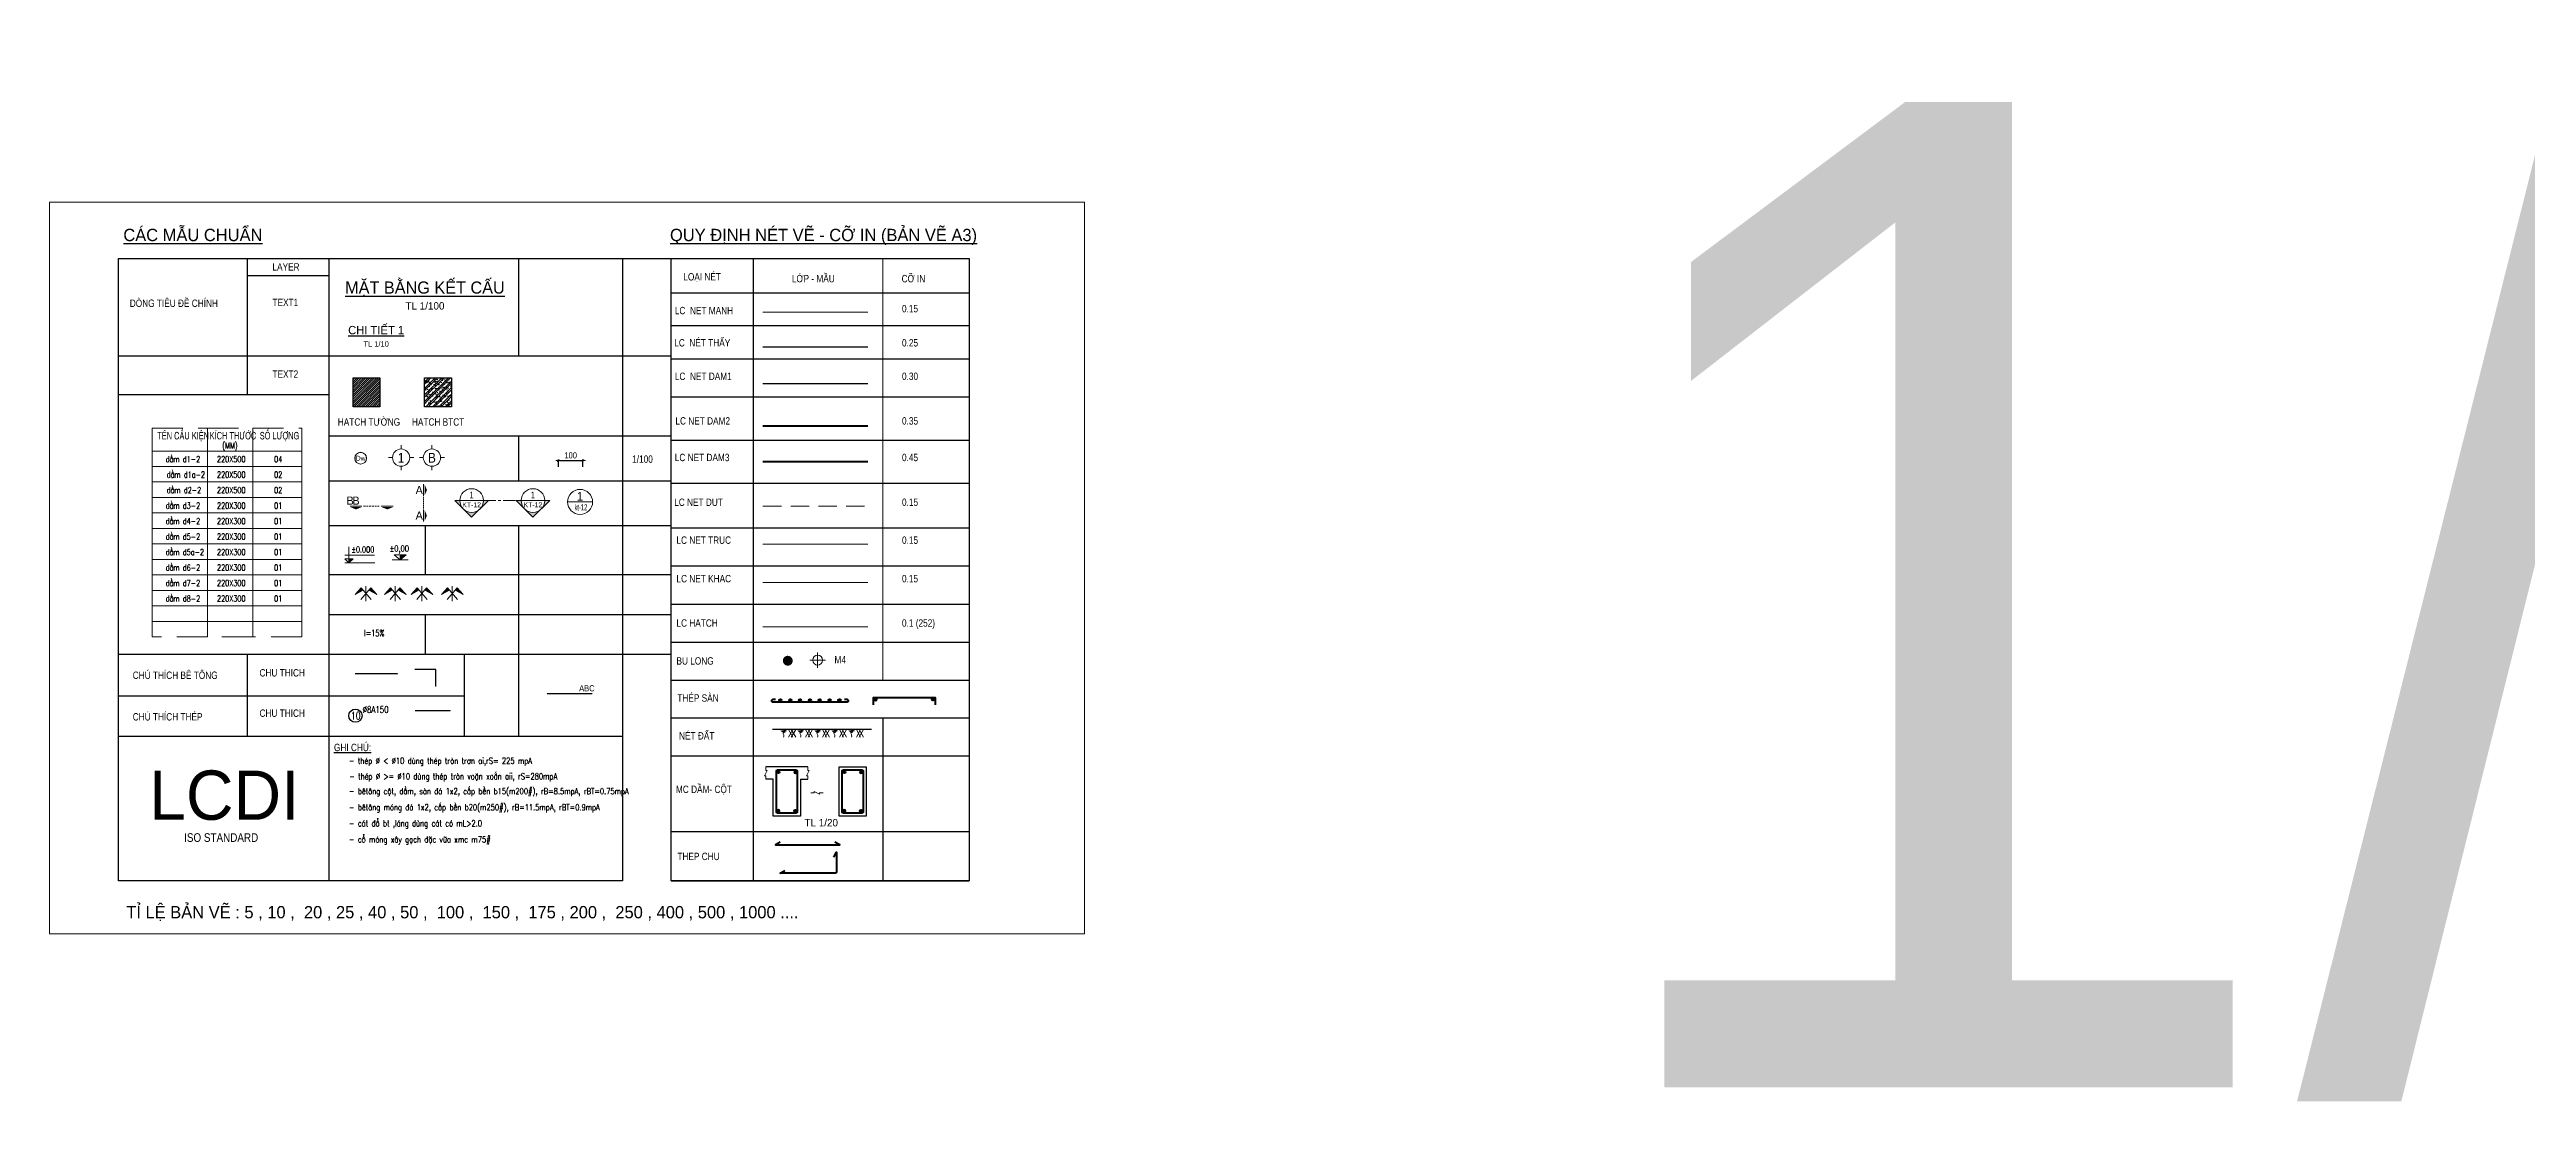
# Model space of a CAD drawing. Header units: millimetres. Extents: x 5243337 to 5938936, y 490824 to 785930.
# Drawn here: x 5243337 to 5253389, y 532323 to 536592 of the extents above; entities that cross this region are included whole.
import ezdxf
from ezdxf.enums import TextEntityAlignment as Align

# ---------------------------------------------------------------- set-up
doc = ezdxf.new("R2010")
doc.units = ezdxf.units.MM
doc.header["$MEASUREMENT"] = 0
doc.header["$PDMODE"] = 32
for name, pattern in [('ACAD_ISO07W100', [3, 0, -3]), ('CENTER', [2, 1.25, -0.25, 0.25, -0.25]), ('CENTERX2', [4, 2.5, -0.5, 0.5, -0.5]), ('DASHDOT', [1, 0.5, -0.25, 0, -0.25]), ('HIDDEN', [0.375, 0.25, -0.125])]:
    doc.linetypes.add(name, pattern=pattern)
doc.layers.get('0').update_dxf_attribs({"lineweight": 0})
doc.layers.get('Defpoints').update_dxf_attribs({"lineweight": 0})
for name, color, linetype, lineweight in [('A-WIPEOUT', 254, 'ACAD_ISO07W100', 0), ('dim', 144, 'Continuous', 13), ('LC Dim', 8, 'Continuous', 18), ('LC Hatch', 252, 'Continuous', 9), ('LC Hatch @ 1', 252, 'Continuous', 9), ('LC ISO', 153, 'Continuous', 13), ('LC Khac', 4, 'Continuous', 9), ('LC MANH DUT', 35, 'HIDDEN', 5), ('LC Net dam 1', 30, 'Continuous', 30), ('LC Net dam2', 6, 'Continuous', 40), ('LC Net dam3', 1, 'Continuous', 60), ('LC Net khuat', 4, 'HIDDEN', 13), ('LC Net manh', 9, 'Continuous', 5), ('LC Net thay', 7, 'Continuous', 25), ('LC Net truc', 8, 'DASHDOT', 13), ('LC Text1', 3, 'Continuous', 20), ('LC Text2', 7, 'Continuous', 25), ('text', 1, 'Continuous', 20)]:
    doc.layers.add(name, color=color, linetype=linetype, lineweight=lineweight)
doc.styles.add('arial', font='arial.ttf', dxfattribs={"width": 0.8})
doc.styles.add('Brief text', font='VHHELS.TTF')
doc.styles.add('General text 2', font='arial.ttf')
doc.styles.add('HOATBIF', font='hoatbif.shx', dxfattribs={"width": 0.8})
doc.styles.add('LC 1', font='VHAVANB.TTF')
doc.styles.add('LC 2', font='VHARIALN.TTF', dxfattribs={"width": 0.7})
doc.styles.add('LC 3', font='vnsimli.shx', dxfattribs={"width": 0.75})
doc.styles.add('T1', font='Vnsimli.shx', dxfattribs={"width": 0.8})
doc.styles.add('T2', font='VHARIAL.TTF', dxfattribs={"width": 0.8})
doc.styles.add('text', font='hoatbif.shx', dxfattribs={"width": 0.7})
doc.styles.add('text1', font='VHHELS.TTF', dxfattribs={"width": 0.7, "height": 300})
doc.dimstyles.new('1-100(1-10)', dxfattribs={"dimscale": 10, "dimtxt": 2.5, "dimasz": 0.35, "dimexe": 0.5, "dimexo": 0, "dimgap": 0.8, "dimtad": 1, "dimdec": 0, "dimzin": 0, "dimdsep": 46, "dimtxsty": 'HOATBIF', "dimblk1": 'DOT', "dimblk2": 'DOT', "dimsah": 1, "dimcen": -1, "dimdle": 1, "dimclrd": 256, "dimclre": 256, "dimclrt": 4, "dimadec": 3, "dimazin": 2, "dimtfac": 0.333333, "dimtdec": 0, "dimtix": 1, "dimtmove": 2, "dimatfit": 3, "dimldrblk": 'DOT', "dimfxl": 1, "dimtvp": 0.833333, "dimtolj": 1, "dimtzin": 0, "dimarcsym": 0})

# ---------------------------------------------------------------- blocks, each defined once
blk = doc.blocks.new('CT')
at = {"layer": 'LC Khac'}
blk.add_hatch(color=252, dxfattribs=at).paths.add_polyline_path([(3.3, 1.6), (1.6, 1.6), (1.6, 0)])
at = {"layer": 'LC Khac', "color": 9, "ltscale": 50}
for p, q in [((0, 3.1), (12, 3.1)), ((12.1, 0), (0, 0))]:
    blk.add_line(p, q, dxfattribs=at)
for points in [[(1.6, 0), (0, 1.6), (1.6, 1.6)], [(1.6, 6.4), (1.6, 0)], [(1.6, 0), (3.3, 1.6), (1.6, 1.6)]]:
    blk.add_lwpolyline(points, dxfattribs=at)
at = {"layer": 'LC Khac', "color": 3, "style": 'LC 3', "width": 0.75}
blk.add_attdef('CT', (1.9, 3.5), '', height=2.2, dxfattribs=at)
blk = doc.blocks.new('DXicon')
at = {"layer": 'LC Hatch', "ltscale": 50}
for points in [[(-1.2, 4.4), (-1.9, 5.3), (-4.4, 2.7)], [(4.4, 2.7), (1.9, 5.3), (1.2, 4.4)]]:
    blk.add_hatch(color=252, dxfattribs=at).paths.add_polyline_path(points)
at = {"layer": 'LC Net manh', "color": 8, "ltscale": 50}
for p, q in [((-1.9, 5.3), (-4.4, 2.7)), ((-4.4, 2.7), (-1.2, 4.4)), ((-2.1, 0.6), (1.9, 5.3)), ((2.1, 0.6), (-1.9, 5.3)), ((0, 0), (0, 6)), ((4.4, 2.7), (1.2, 4.4)), ((1.9, 5.3), (4.4, 2.7))]:
    blk.add_line(p, q, dxfattribs=at)
blk = doc.blocks.new('DOT')
at = {"layer": 'dim'}
for p, q in [((-3, 0), (3, 0)), ((-1, -1), (1, 1))]:
    blk.add_line(p, q, dxfattribs=at)
blk.add_lwpolyline([(0.5, 1), (-1, -0.5), (-0.5, -1), (1, 0.5)], close=True, dxfattribs=at)
blk = doc.blocks.new('thep tron 2')
at = {"layer": 'LC Net dam2'}
for p, q in [((-0.5, 0.5), (0.5, 0.5)), ((0.4, 0.9), (-0.4, 0.1)), ((-0.4, 0.9), (0.4, 0.1)), ((0, 1), (0, 0))]:
    blk.add_line(p, q, dxfattribs=at)
blk.add_circle((0, 0.5), 0.5, dxfattribs=at)
blk = doc.blocks.new('theptron1')
at = {"layer": 'LC Net dam3'}
for p, q in [((-0.5, 0), (0.5, 0)), ((-0.4, 0.4), (0.4, -0.4)), ((0.4, 0.4), (-0.4, -0.4)), ((0, 0.5), (0, -0.5))]:
    blk.add_line(p, q, dxfattribs=at)
blk.add_circle((0, 0), 0.5, dxfattribs=at)
blk = doc.blocks.new('mat dat')
at = {"layer": 'LC Net manh'}
for p, q in [((2, 0), (3.7, -3)), ((3.7, 0), (2, -3)), ((3.1, 0), (4.9, -3)), ((4.9, 0), (3.1, -3))]:
    blk.add_line(p, q, dxfattribs=at)
blk.add_spline([(0, 0), (-1.2, -0.1), (1.2, -0.5), (-0.8, -0.8), (0.6, -1.1), (-0.2, -1.3), (0.1, -2.2), (0, -3)], degree=3, dxfattribs=at)
blk = doc.blocks.new('bu lon')
at = {"layer": 'LC Khac', "color": 9}
for p, q in [((0.79, 0), (-0.79, 0)), ((0, -0.79), (0, 0.79))]:
    blk.add_line(p, q, dxfattribs=at)
at = {"layer": 'LC Khac', "color": 7}
blk.add_circle((0, 0), 0.5, dxfattribs=at)
blk = doc.blocks.new('TTRUC')
at = {"layer": 'LC ISO'}
for p, q in [((-6.9, 0), (-10.1, 0)), ((0, 6.9), (0, 10.1)), ((6.9, 0), (10.1, 0)), ((0, -6.9), (0, -10.1))]:
    blk.add_line(p, q, dxfattribs=at)
at = {"layer": 'LC Net manh'}
blk.add_circle((0, 0), 6.95, dxfattribs=at)
blk = doc.blocks.new('TIEUDE1')
at = {"layer": 'LC Text2', "color": 7, "style": 'LC 1'}
blk.add_attdef('TIªU§Ò', text='', height=5, dxfattribs=at).set_placement((0, 0), align=Align.BOTTOM_CENTER)
blk.add_attdef('TL', text='', height=3, dxfattribs=at).set_placement((0, -2), align=Align.TOP_CENTER)
blk = doc.blocks.new('TIEUDE2')
at = {"layer": 'LC Text2', "color": 7, "style": 'LC 1'}
blk.add_attdef('%%UTIªU§Ò', text='', height=3.5, dxfattribs=at).set_placement((0, 0), align=Align.BOTTOM_CENTER)
blk.add_attdef('TL', text='', height=2.2, dxfattribs=at).set_placement((0, -1.8), align=Align.TOP_CENTER)
blk = doc.blocks.new('*D52')
at = {"layer": 'Defpoints', "color": 0, "ltscale": 500, "transparency": 16777216}
for p in [(5245402, 534899), (5245502, 534924), (5245502, 534899)]:
    blk.add_point(p, dxfattribs=at)
at = {"layer": 'LC Dim', "lineweight": -2, "ltscale": 500, "transparency": 16777216}
for p, q in [((5245402, 534899), (5245402, 534929)), ((5245406, 534924), (5245499, 534924)), ((5245502, 534899), (5245502, 534929))]:
    blk.add_line(p, q, dxfattribs=at)
at = {"layer": 'LC Dim', "lineweight": -2, "ltscale": 500, "transparency": 16777216, "xscale": 3.5, "yscale": 3.5, "zscale": 3.5, "rotation": 180}
blk.add_blockref('DOT', (5245402, 534924), dxfattribs=at)
at = {"layer": 'LC Dim', "lineweight": -2, "ltscale": 500, "transparency": 16777216, "xscale": 3.5, "yscale": 3.5, "zscale": 3.5}
blk.add_blockref('DOT', (5245502, 534924), dxfattribs=at)
at = {"layer": 'LC Dim', "color": 4, "ltscale": 500, "transparency": 16777216, "insert": (5245452, 534945), "char_height": 25, "attachment_point": 5, "style": 'HOATBIF'}
blk.add_mtext('\\A1;100', dxfattribs=at)
blk = doc.blocks.new('_Dot')
at = {"color": 0, "linetype": 'ByBlock', "lineweight": -2}
blk.add_line((-0.5, 0), (-1, 0), dxfattribs=at)
at = {"color": 0, "linetype": 'ByBlock', "const_width": 0.5}
blk.add_lwpolyline([(-0.25, 0, 1), (0.25, 0, 1)], format="xyb", close=True, dxfattribs=at)
blk = doc.blocks.new('trich CT')
blk.add_line((-500, 0), (500, 0))
blk.add_circle((0, 0), 500)
at = {"layer": 'text', "style": 'text1'}
blk.add_attdef('T', text='', height=350, dxfattribs=at).set_placement((0, 223), align=Align.MIDDLE_CENTER)
at = {"layer": 'text', "linetype": 'ByBlock', "style": 'text', "width": 0.7}
blk.add_attdef('KT', text='', height=250, dxfattribs=at).set_placement((0, -217), align=Align.MIDDLE_CENTER)
blk = doc.blocks.new('*U34')
h = blk.add_hatch(color=256)
h.paths.add_polyline_path([(0, -8.5), (4.2, -4.2, -0.198912), (0, -6, -0.198912), (-4.2, -4.2)])
h.paths.add_polyline_path([(8.5, 0), (6, 0, -0.198912), (4.2, -4.2)])
h.paths.add_polyline_path([(-4.2, -4.2, -0.198912), (-6, 0), (-8.5, 0)])
h = blk.add_hatch(color=256)
h.paths.add_polyline_path([(31.1, -8.5), (35.3, -4.2, -0.198912), (31.1, -6, -0.198912), (26.8, -4.2)])
h.paths.add_polyline_path([(39.6, 0), (37.1, 0, -0.198912), (35.3, -4.2)])
h.paths.add_polyline_path([(26.8, -4.2, -0.198912), (25.1, 0), (22.6, 0)])
for p, q in [((-6, 0), (6, 0)), ((25.1, 0), (37.1, 0))]:
    blk.add_line(p, q)
at = {"linetype": 'CENTER', "ltscale": 5}
blk.add_line((6, 0), (25.1, 0), dxfattribs=at)
for points in [[(6, 0), (8.5, 0), (0, -8.5), (-8.5, 0), (-6, 0)], [(37.1, 0), (39.6, 0), (31.1, -8.5), (22.6, 0), (25.1, 0)]]:
    blk.add_lwpolyline(points)
for centre in [(0, 0), (31.1, 0)]:
    blk.add_circle(centre, 6)
at = {"layer": 'text', "style": 'Brief text', "width": 0.8, "flags": 8}
for tag, p in [('VIEW-NUMBER2', (0, 52)), ('VIEW-NUMBER1', (0, 0))]:
    blk.add_attdef(tag, text='', height=3.5, dxfattribs=at).set_placement(p, align=Align.BOTTOM_CENTER)
at = {"layer": 'text', "style": 'arial', "width": 0.8, "flags": 8}
for tag, p in [('SHEET-NUMBER2', (0, 51.1)), ('SHEET-NUMBER1', (0, -0.9))]:
    blk.add_attdef(tag, text='', height=2.5, dxfattribs=at).set_placement(p, align=Align.TOP_CENTER)
blk = doc.blocks.new('Caodo1')
at = {"layer": 'LC Text1'}
blk.add_hatch(color=256, dxfattribs=at).paths.add_polyline_path([(0, 200), (0, 0), (243, 200)])
for p, q in [((324, 0), (-324, 0)), ((0, 0), (0, 200))]:
    blk.add_line(p, q, dxfattribs=at)
blk.add_lwpolyline([(-243, 200), (243, 200), (0, 0), (0, 0)], close=True, dxfattribs=at)
at = {"layer": 'LC Text1', "style": 'T1', "width": 0.8}
blk.add_attdef('%%P0,00', text='', height=250, dxfattribs=at).set_placement((-39, 460), align=Align.MIDDLE_CENTER)
blk = doc.blocks.new('*U19')
at = {"layer": 'A-WIPEOUT'}
blk.add_lwpolyline([(0, 4.2), (-2.5, 3.4), (-4, 1.3), (-4, -1.3), (-2.5, -3.4), (0, -4.2), (2.5, -3.4), (4, -1.3), (4, 1.3), (2.5, 3.4)], close=True, dxfattribs=at)
blk.add_wipeout([(0, 4.2), (-2.5, 3.4), (-4, 1.3), (-4, -1.3), (-2.5, -3.4), (0, -4.2), (2.5, -3.4), (4, -1.3), (4, 1.3), (2.5, 3.4)]).dxf.layer = 'A-WIPEOUT'
blk.add_circle((0, 0), 4.25)
at = {"layer": 'text', "style": 'General text 2', "width": 0.8, "flags": 8}
blk.add_attdef('SYMBOL', text='', height=3.5, dxfattribs=at).set_placement((0, 0), align=Align.MIDDLE_CENTER)
blk = doc.blocks.new('matcatdoc')
at = {"layer": 'LC Khac', "color": 1, "ltscale": 2}
for p, q in [((0, 485), (0, 0)), ((0, -550), (0, -1036))]:
    blk.add_line(p, q, dxfattribs=at)
for points in [[(134, 243, 0, 471, 0), (37, 243, 275, 275, 0)], [(134, -793, 0, 471, 0), (37, -793, 275, 275, 0)]]:
    blk.add_lwpolyline(points, format="xyseb", dxfattribs=at)
at = {"layer": 'LC MANH DUT', "ltscale": 200}
blk.add_line((0, -49), (0, -506), dxfattribs=at)
at = {"ltscale": 2, "style": 'LC 1'}
for p in [(-179, 243), (-179, -793)]:
    blk.add_attdef('LC', text='', height=330, dxfattribs=at).set_placement(p, align=Align.MIDDLE_CENTER)
blk = doc.blocks.new('*U32')
at = {"layer": 'LC Khac', "color": 1, "ltscale": 2}
for p, q in [((0, 0), (-485, 0)), ((1271, 0), (785, 0))]:
    blk.add_line(p, q, dxfattribs=at)
for points in [[(-243, -134, 0, 471, 0), (-243, -37, 275, 275, 0)], [(1028, -134, 0, 471, 0), (1028, -37, 275, 275, 0)]]:
    blk.add_lwpolyline(points, format="xyseb", dxfattribs=at)
at = {"layer": 'LC MANH DUT', "ltscale": 300}
blk.add_line((66, 0), (732, 0), dxfattribs=at)
at = {"ltscale": 2, "style": 'LC 1'}
for p in [(-243, 222), (1028, 222)]:
    blk.add_attdef('LC', text='', height=330, dxfattribs=at).set_placement(p, align=Align.MIDDLE_CENTER)

msp = doc.modelspace()

# ---------------------------------------------------------------- hatches: boundary and pattern name
at = {"layer": 'LC Hatch @ 1', "ltscale": 2}
h = msp.add_hatch(dxfattribs=at)
h.set_pattern_fill('ANSI31', color=256, scale=50)
h.set_pattern_definition([(45, (5244566.539, 541366.8804), (-4.4194174, 4.4194174), [])])
h.paths.add_polyline_path([(5244677.9, 535142.6), (5244677.9, 535260.4), (5244568.9, 535260.4), (5244568.9, 535142.6)])
h = msp.add_hatch(dxfattribs=at)
h.set_pattern_fill('BTCT', color=256, scale=5)
h.set_pattern_definition([(50, (5244618.59, 541366.88), (35.86301, -3.1376), [3.75, -41.25]), (355, (5244618.59, 541366.88), (-6.93757, 37.6096), [3, -33]), (100.4514, (5244621.578, 541366.62), (28.92547, 34.47198), [3.187, -35.0571]), (46.1842, (5244618.59, 541376.88), (53.36205, -8.27595), [5.625, -61.875]), (96.6356, (5244623.036, 541376.19), (46.73314, 48.7059), [4.7805, -52.58565]), (351.1842, (5244618.59, 541376.88), (46.7331, 48.70593), [4.5, -49.5]), (21, (5244623.59, 541374.38), (29.84535, -20.13094), [3.75, -41.25]), (326, (5244623.59, 541374.38), (12.16577, 36.2575), [3, -33]), (71.4514, (5244626.076, 541372.703), (42.01113, 16.12652), [3.187, -35.0571]), (37.5, (5244618.589, 541366.88), (0.607993, 16.644693), [0, -32.6, 0, -33.5, 0, -33.125]), (7.5, (5244618.589, 541366.88), (13.153477, 19.720586), [0, -19.1, 0, -31.85, 0, -12.625]), (327.5, (5244607.439, 541366.88), (26.691122, -1.127744), [0, -12.5, 0, -39, 0, -51.75]), (317.5, (5244602.44, 541366.88), (29.15931, 5.00525), [0, -16.25, 0, -25.9, 0, -36.75]), (45, (5244618.589, 541366.88), (-13.25825, 13.25825), []), (45, (5244627.428, 541366.88), (-13.25825, 13.25825), [])])
h.paths.add_polyline_path([(5244968.2, 535260.4), (5244859.2, 535260.4), (5244859.2, 535142.6), (5244968.2, 535142.6)])

# ---------------------------------------------------------------- linework, layer by layer
at = {"layer": 'Defpoints', "ltscale": 0.2}
msp.add_lwpolyline([(5243337, 535973.3), (5247537, 535973.3), (5247537, 533003.3), (5243337, 533003.3)], close=True, dxfattribs=at)
at = {"layer": 'LC Hatch'}
for p, q in [((5246719.2, 535744.8), (5246719.2, 534033)), ((5246232.5, 534248.8), (5246657.7, 534248.8))]:
    msp.add_line(p, q, dxfattribs=at)
at = {"layer": 'LC Hatch', "const_width": 20}
for points in [[(5246323.1, 534111.7, -0.4142136), (5246333.1, 534121.7)], [(5246323.1, 534111.7, 0.4142136), (5246333.1, 534101.7)], [(5246343.1, 534111.5, 0.4142136), (5246333.1, 534121.5)], [(5246343.1, 534111.7, -0.4142136), (5246333.1, 534101.7)]]:
    msp.add_lwpolyline(points, format="xyb", dxfattribs=at)
at = {"layer": 'LC Khac', "ltscale": 0.5}
msp.add_line((5246232.5, 534429), (5246657.7, 534429), dxfattribs=at)
at = {"layer": 'LC Net dam 1'}
msp.add_line((5246232.5, 535236.2), (5246657.7, 535236.2), dxfattribs=at)
at = {"layer": 'LC Net dam2', "ltscale": 5}
msp.add_line((5246657.7, 535064.1), (5246232.5, 535064.1), dxfattribs=at)
at = {"layer": 'LC Net dam2'}
msp.add_lwpolyline([(5246562.9, 533955), (5246572.9, 533955, -0.4142136), (5246578.6, 533949.3), (5246578.6, 533948.7, -0.4142136), (5246572.9, 533943), (5246423.2, 533943), (5246273.5, 533943, -0.4142136), (5246267.8, 533948.7), (5246267.8, 533949.3, -0.4142136), (5246273.5, 533955), (5246283.5, 533955)], format="xyb", dxfattribs=at)
msp.add_lwpolyline([(5246681.1, 533932.6), (5246681.1, 533962.6), (5246931.1, 533962.6), (5246931.1, 533932.6)], dxfattribs=at)
for points in [[(5246286.8, 533498.2), (5246286.8, 533663.2, -0.4142136), (5246291.8, 533668.2), (5246366.8, 533668.2, -0.4142136), (5246371.8, 533663.2), (5246371.8, 533498.2, -0.4142136), (5246366.8, 533493.2), (5246291.8, 533493.2, -0.4142136)], [(5246554, 533498.2), (5246554, 533663.2, -0.4142136), (5246559, 533668.2), (5246634, 533668.2, -0.4142136), (5246639, 533663.2), (5246639, 533498.2, -0.4142136), (5246634, 533493.2), (5246559, 533493.2, -0.4142136)]]:
    msp.add_lwpolyline(points, format="xyb", close=True, dxfattribs=at)
at = {"layer": 'LC Net dam3', "ltscale": 0.5}
msp.add_line((5246232.5, 534920.8), (5246657.7, 534920.8), dxfattribs=at)
at = {"layer": 'LC Net dam3', "ltscale": 5}
msp.add_lwpolyline([(5246302.2, 533375.1), (5246282.7, 533363.9), (5246544.2, 533363.9), (5246524.7, 533375.1)], dxfattribs=at)
at = {"layer": 'LC Net dam3'}
msp.add_lwpolyline([(5246519.4, 533314.6), (5246530.7, 533334.1), (5246530.7, 533254.3, -0.4142136), (5246525.7, 533249.3), (5246301.9, 533249.3), (5246321.4, 533260.5)], format="xyb", dxfattribs=at)
at = {"layer": 'LC Net khuat', "ltscale": 300}
msp.add_line((5246232.5, 534739.1), (5246657.7, 534739.1), dxfattribs=at)
at = {"layer": 'LC Net manh'}
msp.add_line((5246232.5, 535526.2), (5246657.7, 535526.2), dxfattribs=at)
for points in [[(5246244.3, 533630.7), (5246244.3, 533645), (5246238.5, 533645), (5246250.1, 533666.4), (5246244.3, 533666.4), (5246244.3, 533680.7)], [(5246414.3, 533630.7), (5246414.3, 533645), (5246408.5, 533645), (5246420.1, 533666.4), (5246414.3, 533666.4), (5246414.3, 533680.7)], [(5246426.3, 533575.1), (5246440.7, 533575.1), (5246440.7, 533580.9), (5246462, 533569.4), (5246462, 533575.1), (5246476.3, 533575.1)]]:
    msp.add_lwpolyline(points, dxfattribs=at)
at = {"layer": 'LC Net thay'}
for p, q in [((5244139.3, 535744.8), (5244139.3, 535191.9)), ((5244470.7, 535744.8), (5244470.7, 533218.1)), ((5245239.7, 535744.8), (5245239.7, 535348.5)), ((5245662.9, 535744.8), (5245860, 535744.8)), ((5246192.9, 535744.8), (5246192.9, 533218.1)), ((5244470.7, 535673.8), (5244139.3, 535673.8)), ((5245860, 535604.7), (5247069.7, 535604.7)), ((5245860, 535472.3), (5247069.7, 535472.3)), ((5243617.5, 535348.5), (5245239.7, 535348.5)), ((5243617.5, 535348.5), (5245860, 535348.5)), ((5245860, 535336.8), (5247069.7, 535336.8)), ((5246232.5, 535386.3), (5246657.7, 535386.3)), ((5243617.5, 535191.9), (5244470.7, 535191.9)), ((5245860, 535182.3), (5247069.7, 535182.3)), ((5244470.7, 535023.8), (5245860, 535023.8)), ((5245239.7, 535023.8), (5245239.7, 534842.1)), ((5245860, 535007.3), (5247069.7, 535007.3)), ((5244470.7, 534842.1), (5245860, 534842.1)), ((5245860, 534832.4), (5247069.7, 534832.4)), ((5244470.7, 534660.3), (5245860, 534660.3)), ((5244861.4, 534660.3), (5244861.4, 534461.2)), ((5245239.7, 534660.3), (5245239.7, 533805.2)), ((5245860, 534650.7), (5247069.7, 534650.7)), ((5245860, 534496.9), (5247069.7, 534496.9)), ((5244470.7, 534461.2), (5245860, 534461.2)), ((5244470.7, 534299.2), (5245239.7, 534299.2)), ((5244470.7, 534299.2), (5245860, 534299.2)), ((5244861.4, 534299.2), (5244861.4, 534138.1)), ((5245860, 534340.6), (5247069.7, 534340.6)), ((5245860, 534186.8), (5247069.7, 534186.8)), ((5243617.5, 534138.1), (5245860, 534138.1)), ((5244139.3, 534138.1), (5244139.3, 533805.2)), ((5245020.8, 533805.2), (5245020.8, 534138.1)), ((5245860, 534033), (5247069.7, 534033)), ((5243617.5, 533969), (5245020.8, 533969)), ((5243617.5, 533805.2), (5245662.9, 533805.2)), ((5243617.5, 533805.2), (5245662.9, 533805.2)), ((5245860, 533879.3), (5247069.7, 533879.3)), ((5246672.7, 533832), (5246270.7, 533832)), ((5246719.2, 533879.3), (5246719.2, 533218.1)), ((5245860, 533725.5), (5247069.7, 533725.5)), ((5246414.3, 533680.7), (5246244.3, 533680.7)), ((5246274.3, 533630.7), (5246244.3, 533630.7)), ((5246384.3, 533630.7), (5246414.3, 533630.7)), ((5245860, 533418), (5247069.7, 533418)), ((5245860, 533218.1), (5247069.7, 533218.1))]:
    msp.add_line(p, q, dxfattribs=at)
for points in [[(5243617.5, 535744.8), (5245662.9, 535744.8), (5245662.9, 533218.1), (5243617.5, 533218.1)], [(5245860, 535744.8), (5247069.7, 535744.8), (5247069.7, 533218.1), (5245860, 533218.1)], [(5246541.5, 533680.7), (5246651.5, 533680.7), (5246651.5, 533480.7), (5246541.5, 533480.7)]]:
    msp.add_lwpolyline(points, close=True, dxfattribs=at)
msp.add_lwpolyline([(5246384.3, 533630.7), (5246384.3, 533480.7), (5246274.3, 533480.7), (5246274.3, 533630.7)], dxfattribs=at)
at = {"layer": 'LC Net truc', "linetype": 'CENTERX2', "ltscale": 200}
msp.add_line((5246232.5, 534585.3), (5246657.7, 534585.3), dxfattribs=at)
at = {"layer": 'LC Text2', "ltscale": 2}
for points in [[(5244568.9, 535260.4), (5244677.9, 535260.4), (5244677.9, 535142.6), (5244568.9, 535142.6)], [(5244859.2, 535260.4), (5244968.2, 535260.4), (5244968.2, 535142.6), (5244859.2, 535142.6)]]:
    msp.add_lwpolyline(points, close=True, dxfattribs=at)
at = {"layer": 'LC Text2', "ltscale": 100}
msp.add_circle((5244578.3, 533888.5), 26.8, dxfattribs=at)

# ---------------------------------------------------------------- block references
ref = msp.add_blockref('matcatdoc', (5244855.2, 534780.2), dxfattribs=dict(xscale=0.1000000000000323, yscale=0.1000000000000323, zscale=0.1000000000000323))
ref.add_attrib('LC', 'A', dxfattribs={"ltscale": 2, "height": 33, "style": 'LC 1'}).set_placement((5244837.3, 534700.9), align=Align.MIDDLE_CENTER)
ref.add_attrib('LC', 'A', dxfattribs={"ltscale": 2, "height": 33, "style": 'LC 1'}).set_placement((5244837.3, 534804.4), align=Align.MIDDLE_CENTER)
ref = msp.add_blockref('*U32', (5244605, 534739.2), dxfattribs=dict(xscale=0.1000000000000323, yscale=0.1000000000000323, zscale=0.1000000000000323))
ref.add_attrib('LC', 'B', dxfattribs={"ltscale": 2, "height": 33, "style": 'LC 1'}).set_placement((5244557.1, 534761.4), align=Align.MIDDLE_CENTER)
ref.add_attrib('LC', 'B', dxfattribs={"ltscale": 2, "height": 33, "style": 'LC 1'}).set_placement((5244580.7, 534761.4), align=Align.MIDDLE_CENTER)
at = {"layer": 'LC Dim'}
for p, xscale, yscale, zscale in [((5246294.8, 533660.2), 10.00000000001943, 10.00000000001943, 10.00000000001943), ((5246363.8, 533660.2), -10.00000000001943, 10.00000000001138, 10.00000000000562), ((5246562, 533660.2), 10.00000000001943, 10.00000000001943, 10.00000000001943), ((5246631, 533660.2), -10.00000000001943, 10.00000000001138, 10.00000000000562)]:
    msp.add_blockref('theptron1', p, dxfattribs=dict(at, xscale=xscale, yscale=yscale, zscale=zscale))
at = {"layer": 'LC Dim', "rotation": 180}
for p, xscale, yscale, zscale in [((5246294.8, 533501.2), -10.00000000001943, 10.00000000001138, 10.00000000000562), ((5246363.8, 533501.2), 10.00000000001943, 10.00000000001943, 10.00000000001943), ((5246562, 533501.2), -10.00000000001943, 10.00000000001138, 10.00000000000562), ((5246631, 533501.2), 10.00000000001943, 10.00000000001943, 10.00000000001943)]:
    msp.add_blockref('theptron1', p, dxfattribs=dict(at, xscale=xscale, yscale=yscale, zscale=zscale))
at = {"layer": 'LC Hatch', "xscale": 10.00000000001943, "yscale": 10.00000000001943, "zscale": 10.00000000001943}
for p in [(5244621.3, 534354), (5244739.8, 534354), (5244848.3, 534354), (5244971.7, 534354)]:
    msp.add_blockref('DXicon', p, dxfattribs=at)
at = {"layer": 'LC ISO', "xscale": 5.039220980100239, "yscale": 5.039220980100239, "zscale": 5.039220980100239}
for p in [(5244763.9, 534936), (5244889, 534936)]:
    msp.add_blockref('TTRUC', p, dxfattribs=at)
at = {"layer": 'LC ISO'}
ref = msp.add_blockref('*U34', (5245050.1, 534761.7), dxfattribs=dict(at, xscale=8.000000000002586, yscale=8.000000000002586, zscale=8.000000000002586))
ref.add_attrib('VIEW-NUMBER1', '1', dxfattribs={"layer": 'text', "height": 28, "style": 'Brief text', "width": 0.8}).set_placement((5245050.1, 534761.7), align=Align.BOTTOM_CENTER)
ref.add_attrib('SHEET-NUMBER1', 'KT-12', dxfattribs={"layer": 'text', "height": 20, "style": 'arial', "width": 0.8}).set_placement((5245050.1, 534754.7), align=Align.TOP_CENTER)
ref.add_attrib('VIEW-NUMBER2', '1', dxfattribs={"layer": 'text', "height": 28, "style": 'Brief text', "width": 0.8}).set_placement((5245298.7, 534761.7), align=Align.BOTTOM_CENTER)
ref.add_attrib('SHEET-NUMBER2', 'KT-12', dxfattribs={"layer": 'text', "height": 20, "style": 'arial', "width": 0.8}).set_placement((5245298.7, 534754.7), align=Align.TOP_CENTER)
ref = msp.add_blockref('trich CT', (5245490.2, 534756.3), dxfattribs=dict(at, xscale=0.101828571428637, yscale=0.101828571428637, zscale=0.101828571428637))
ref.add_attrib('T', '1', dxfattribs={"layer": 'LC Text2', "height": 35.6, "style": 'text1'}).set_placement((5245490.2, 534779), align=Align.MIDDLE_CENTER)
ref.add_attrib('KT', ' kt-12', dxfattribs={"layer": 'LC Text2', "linetype": 'ByBlock', "height": 25.46, "style": 'text', "width": 0.55}).set_placement((5245490.2, 534734.2), align=Align.MIDDLE_CENTER)
at = {"layer": 'LC Khac'}
for name, p, xscale, yscale, zscale in [('bu lon', (5246454.3, 534114), 39.9999999999773, 39.9999999999773, 39.9999999999773), ('mat dat', (5246316.2, 533832), 10.00000000001943, 10.00000000001943, 10.00000000001943), ('mat dat', (5246385, 533832), 10.00000000001943, 10.00000000001943, 10.00000000001943), ('mat dat', (5246453.8, 533832), 10.00000000001943, 10.00000000001943, 10.00000000001943), ('mat dat', (5246522.6, 533832), 10.00000000001943, 10.00000000001943, 10.00000000001943), ('mat dat', (5246591.3, 533832), 10.00000000001943, 10.00000000001943, 10.00000000001943)]:
    msp.add_blockref(name, p, dxfattribs=dict(at, xscale=xscale, yscale=yscale, zscale=zscale))
at = {"layer": 'LC Net dam2', "xscale": 10.00000000001943, "yscale": 10.00000000001943, "zscale": 10.00000000001943}
for p in [(5246303, 533946), (5246343, 533946), (5246383, 533946), (5246423, 533946), (5246463, 533946), (5246503, 533946), (5246543, 533946)]:
    msp.add_blockref('thep tron 2', p, dxfattribs=at)
at = {"layer": 'LC Net dam2', "rotation": 180}
for p, xscale, yscale, zscale in [((5246689.1, 533959.6), -10.00000000001943, 10.00000000001138, 10.00000000000562), ((5246923.1, 533959.6), 10.00000000001943, 10.00000000001943, 10.00000000001943)]:
    msp.add_blockref('thep tron 2', p, dxfattribs=dict(at, xscale=xscale, yscale=yscale, zscale=zscale))
at = {"layer": 'LC Text1'}
ref = msp.add_blockref('CT', (5244535.9, 534509.3), dxfattribs=dict(at, xscale=10.00000000001943, yscale=10.00000000001943, zscale=10.00000000001943))
ref.add_attrib('CT', '%%P0.000', (5244562.3, 534550.7), dxfattribs={"color": 3, "height": 24.8, "style": 'LC 3', "width": 0.7})
ref = msp.add_blockref('Caodo1', (5244760.4, 534521.1), dxfattribs=dict(at, xscale=0.1000000000000323, yscale=0.1000000000000323, zscale=0.1000000000000323))
ref.add_attrib('%%P0,00', '%%p0,00', dxfattribs={"layer": 'LC Text2', "height": 25, "style": 'T1', "width": 0.8}).set_placement((5244756.5, 534567), align=Align.MIDDLE_CENTER)
at = {"layer": 'LC Text2'}
ref = msp.add_blockref('TIEUDE1', (5244860.5, 535586.9), dxfattribs=dict(at, xscale=10.00000000002256, yscale=10.00000000002256, zscale=10.00000000002256))
ref.add_attrib('TIªU§Ò', '%%UmÆt b»ng kÕt cÊu', dxfattribs={"color": 7, "height": 49.244, "style": 'LC 1'}).set_placement((5244860.5, 535586.9), align=Align.BOTTOM_CENTER)
ref.add_attrib('TL', 'TL 1/100', dxfattribs={"color": 7, "height": 30, "style": 'LC 1'}).set_placement((5244860.5, 535566.9), align=Align.TOP_CENTER)
ref = msp.add_blockref('TIEUDE2', (5244662.5, 535426.3), dxfattribs=dict(at, xscale=10.00000000002256, yscale=10.00000000002256, zscale=10.00000000002256))
ref.add_attrib('%%UTIªU§Ò', '%%Uchi tiÕt 1', dxfattribs={"color": 7, "height": 33.961, "style": 'LC 1'}).set_placement((5244662.5, 535426.3), align=Align.BOTTOM_CENTER)
ref.add_attrib('TL', 'TL 1/10', dxfattribs={"color": 7, "height": 22, "style": 'LC 1'}).set_placement((5244662.5, 535408.3), align=Align.TOP_CENTER)

# ---------------------------------------------------------------- texts
at = {"layer": 'LC Dim', "ltscale": 2, "insert": (5245486.4, 533986.9), "char_height": 25, "attachment_point": 7, "style": 'HOATBIF'}
msp.add_mtext('ABC', dxfattribs=at)
at = {"layer": 'LC Text1', "ltscale": 0.2, "style": 'LC 1', "width": 0.9}
for s, p in [('1', (5244763.9, 534903.9)), ('B', (5244889, 534903.9))]:
    msp.add_text(s, height=39.5, dxfattribs=at).set_placement(p, align=Align.BOTTOM_CENTER)
at = {"layer": 'LC Text1', "style": 'LC 3', "width": 0.8}
for s, p in [('- thÐp %%C < %%C10 dïng thÐp trßn tr¬n ai,rS= 225 mpA', (5244552.4, 533693)), ('- bªt«ng cét, dÇm, sµn ®¸ 1x2, cÊp bÒn b15(m200#), rB=8.5mpA, rBT=0.75mpA', (5244552.2, 533569.7)), ('- thÐp %%C >= %%C10 dïng thÐp trßn voÆn xo¾n aii, rS=280mpA', (5244553.4, 533629.9)), ('- bªt«ng mãng ®¸ 1x2, cÊp bÒn b20(m250#), rB=11.5mpA, rBT=0.9mpA', (5244552.2, 533504.4)), ('- c¸t ®æ bt ,l¸ng dïng c¸t cã mL>2.0', (5244552.2, 533439.1)), ('- cæ mãng x©y g¹ch ®Æc v÷a xmc m75#', (5244552.2, 533373.8))]:
    msp.add_text(s, height=25, dxfattribs=at).set_placement(p)
at = {"layer": 'LC Text2', "lineweight": -2, "style": 'LC 1'}
for s, height, p in [('1/10', 4000, (5254688.8, 534457.5)), ('LCDI', 200, (5244046.4, 533566.1))]:
    msp.add_text(s, height=height, dxfattribs=at).set_placement(p, align=Align.MIDDLE)
at = {"layer": 'LC Text2', "lineweight": -2}
for s, height, style, p in [('%%uc¸c mÉu chuÈn', 50, 'LC 1', (5243636.5, 535814.7)), ('%%Uquy ®Þnh nÐt vÏ - cì in (b¶n vÏ A3)', 50, 'LC 1', (5245855.1, 535814.7)), ('iso standard', 35, 'LC 2', (5243883.2, 533376.3)), ('tl 1/20', 30, 'LC 1', (5246400.8, 533439.4)), ('tØ lÖ b¶n vÏ : 5 , 10 ,  20 , 25 , 40 , 50 ,  100 ,  150 ,  175 , 200 ,  250 , 400 , 500 , 1000 ....', 50, 'LC 1', (5243648.5, 533066))]:
    msp.add_text(s, height=height, dxfattribs=dict(at, style=style)).set_placement(p)
at = {"layer": 'LC Text2', "style": 'T2', "width": 0.8}
for s, p in [('layer', (5244241.8, 535695.2)), ('lo¹i nÐt', (5245909.2, 535655)), ('Líp - mÇu', (5246349.6, 535647.5)), ('cì in', (5246795.1, 535647.5)), ('dßng tiªu ®Ò chÝnh', (5243662.8, 535547.6)), ('text1', (5244241.8, 535551)), ('LC  Net manh', (5245874.7, 535517.8)), ('0.15', (5246796.6, 535525.7)), ('LC  nÐt thÊy', (5245872.4, 535387.1)), ('0.25 ', (5246796.6, 535387.1)), ('text2', (5244241.8, 535259.9)), ('LC  Net dam1', (5245874.7, 535251.1)), ('0.30', (5246796.6, 535251.1)), ('HATCH T¦êNG', (5244506.9, 535065.6)), ('HATCH BTCT', (5244807.8, 535065.6)), ('LC Net dam2', (5245877.1, 535070.1)), ('0.35', (5246796.6, 535070.1)), ('1/100', (5245701.6, 534914.9)), ('LC Net dam3', (5245874.6, 534921.6)), ('0.45', (5246796.6, 534921.6)), ('LC Net dut', (5245872.2, 534739.9)), ('0.15', (5246796.6, 534739.9)), ('LC Net truc', (5245881.3, 534586.1)), ('0.15', (5246796.6, 534586.1)), ('LC Net khac', (5245881.3, 534429.8)), ('0.15', (5246796.6, 534429.8)), ('LC Hatch', (5245881.3, 534249.6)), ('0.1 (252)', (5246796.6, 534249.6)), ('bu long', (5245881.4, 534095.8)), ('m4', (5246522.6, 534100.5)), ('chó thÝch bª t«ng', (5243674.7, 534037.7)), ('chu thich', (5244189.1, 534047.6)), ('thÐp sµn', (5245884.8, 533945.4)), ('chó thÝch thÐp', (5243674.7, 533869)), ('chu thich', (5244189.1, 533883.8)), ('%%Ughi chó:', (5244491.3, 533744.6)), ('nÐt ®Êt', (5245891.8, 533791.7)), ('mc dÇm- cét', (5245879.2, 533574.7)), ('thep chu', (5245885.1, 533302.4))]:
    msp.add_text(s, height=30, dxfattribs=at).set_placement(p)
at = {"layer": 'LC Text2', "ltscale": 100, "style": 'LC 3', "width": 0.75}
msp.add_text('10', height=30.56, dxfattribs=at).set_placement((5244579.8, 533888.5), align=Align.MIDDLE_CENTER)
at = {"layer": 'LC Text2', "linetype": 'ByBlock', "style": 'LC 3', "width": 0.75}
msp.add_text('%%C8A150', height=27.78, dxfattribs=at).set_placement((5244607.6, 533899.6))

# ---------------------------------------------------------------- dimensions: what is measured, and where the dimension line sits
at = {"layer": 'LC Dim', "ltscale": 500}
dim = msp.add_linear_dim(base=(5245502.3, 534924.4), p1=(5245402.3, 534899.1), p2=(5245502.3, 534899.1), dimstyle='1-100(1-10)', dxfattribs=at)
dim.commit()
dim.dimension.update_dxf_attribs({"geometry": '*D52', "text_midpoint": (5245452.3, 534944.9)})

# ---------------------------------------------------------------- leaders
at = {"layer": 'LC Dim', "ltscale": 2}
for points in [[(5244749.8, 534058.1), (5244577.6, 534058.1)], [(5244904.9, 534007.8), (5244904.9, 534075.4), (5244819.5, 534075.4)], [(5244963, 533908.5), (5244832.4, 533908.5), (5244820.3, 533908.5)]]:
    msp.add_leader(points, dimstyle='1-100(1-10)', dxfattribs=at)
at = {"layer": 'LC Dim', "ltscale": 2, "annotation_type": 0, "has_hookline": 1, "hookline_direction": 0, "text_width": 53.3}
msp.add_leader([(5245356.9, 533978.9), (5245478.4, 533978.9)], dimstyle='1-100(1-10)', override={"dimgap": 0.8, "dimtad": 1}, dxfattribs=at)

# ---------------------------------------------------------------- next in the draw order: block references
at = {"layer": 'LC Net manh'}
ref = msp.add_blockref('*U19', (5244599.6, 534933.6), dxfattribs=dict(at, xscale=5.647058823529738, yscale=5.647058823529738, zscale=5.647058823529738))
ref.add_attrib('SYMBOL', 'Dw', dxfattribs={"layer": 'text', "height": 19.76, "style": 'General text 2', "width": 0.8}).set_placement((5244599.6, 534933.6), align=Align.MIDDLE_CENTER)

# ---------------------------------------------------------------- next in the draw order: wipeouts: each hides what was drawn before it
at = {"ltscale": 500}
for points, layer in [([(5244595.4, 534199.8), (5244595.4, 534245.2), (5244708.8, 534245.2), (5244708.8, 534258.3), (5244737, 534222.5), (5244708.8, 534186.7), (5244708.8, 534199.8)], 'LC Hatch'), ([(5243753.3, 535054.9), (5244360.8, 535054.9), (5244360.8, 534208.3), (5243753.3, 534208.3)], 'LC Net truc')]:
    msp.add_wipeout(points, dxfattribs=at).dxf.layer = layer

# ---------------------------------------------------------------- next in the draw order: linework, layer by layer
at = {"layer": 'LC MANH DUT', "ltscale": 500}
for points in [[(5243753.3, 535054.9), (5243978.3, 535054.9), (5243978.3, 534962.8), (5243753.3, 534962.8)], [(5243978.3, 535054.9), (5244161.4, 535054.9), (5244161.4, 534962.8), (5243978.3, 534962.8)], [(5244161.4, 535054.9), (5244360.8, 535054.9), (5244360.8, 534962.8), (5244161.4, 534962.8)], [(5243753.3, 534962.8), (5243978.3, 534962.8), (5243978.3, 534899.9), (5243753.3, 534899.9)], [(5243753.3, 534899.9), (5243978.3, 534899.9), (5243978.3, 534837.1), (5243753.3, 534837.1)], [(5243978.3, 534962.8), (5244161.4, 534962.8), (5244161.4, 534899.9), (5243978.3, 534899.9)], [(5243978.3, 534899.9), (5244161.4, 534899.9), (5244161.4, 534837.1), (5243978.3, 534837.1)], [(5244161.4, 534962.8), (5244360.8, 534962.8), (5244360.8, 534899.9), (5244161.4, 534899.9)], [(5244161.4, 534899.9), (5244360.8, 534899.9), (5244360.8, 534837.1), (5244161.4, 534837.1)], [(5243753.3, 534837.1), (5243978.3, 534837.1), (5243978.3, 534774.2), (5243753.3, 534774.2)], [(5243978.3, 534837.1), (5244161.4, 534837.1), (5244161.4, 534774.2), (5243978.3, 534774.2)], [(5244161.4, 534837.1), (5244360.8, 534837.1), (5244360.8, 534774.2), (5244161.4, 534774.2)], [(5243753.3, 534774.2), (5243978.3, 534774.2), (5243978.3, 534711.3), (5243753.3, 534711.3)], [(5243753.3, 534711.3), (5243978.3, 534711.3), (5243978.3, 534648.4), (5243753.3, 534648.4)], [(5243978.3, 534774.2), (5244161.4, 534774.2), (5244161.4, 534711.3), (5243978.3, 534711.3)], [(5243978.3, 534711.3), (5244161.4, 534711.3), (5244161.4, 534648.4), (5243978.3, 534648.4)], [(5244161.4, 534774.2), (5244360.8, 534774.2), (5244360.8, 534711.3), (5244161.4, 534711.3)], [(5244161.4, 534711.3), (5244360.8, 534711.3), (5244360.8, 534648.4), (5244161.4, 534648.4)], [(5243753.3, 534648.4), (5243978.3, 534648.4), (5243978.3, 534585.6), (5243753.3, 534585.6)], [(5243753.3, 534585.6), (5243978.3, 534585.6), (5243978.3, 534522.7), (5243753.3, 534522.7)], [(5243978.3, 534648.4), (5244161.4, 534648.4), (5244161.4, 534585.6), (5243978.3, 534585.6)], [(5243978.3, 534585.6), (5244161.4, 534585.6), (5244161.4, 534522.7), (5243978.3, 534522.7)], [(5244161.4, 534648.4), (5244360.8, 534648.4), (5244360.8, 534585.6), (5244161.4, 534585.6)], [(5244161.4, 534585.6), (5244360.8, 534585.6), (5244360.8, 534522.7), (5244161.4, 534522.7)], [(5243753.3, 534522.7), (5243978.3, 534522.7), (5243978.3, 534459.8), (5243753.3, 534459.8)], [(5243978.3, 534522.7), (5244161.4, 534522.7), (5244161.4, 534459.8), (5243978.3, 534459.8)], [(5244161.4, 534522.7), (5244360.8, 534522.7), (5244360.8, 534459.8), (5244161.4, 534459.8)], [(5243753.3, 534459.8), (5243978.3, 534459.8), (5243978.3, 534396.9), (5243753.3, 534396.9)], [(5243753.3, 534396.9), (5243978.3, 534396.9), (5243978.3, 534334.1), (5243753.3, 534334.1)], [(5243978.3, 534459.8), (5244161.4, 534459.8), (5244161.4, 534396.9), (5243978.3, 534396.9)], [(5243978.3, 534396.9), (5244161.4, 534396.9), (5244161.4, 534334.1), (5243978.3, 534334.1)], [(5244161.4, 534459.8), (5244360.8, 534459.8), (5244360.8, 534396.9), (5244161.4, 534396.9)], [(5244161.4, 534396.9), (5244360.8, 534396.9), (5244360.8, 534334.1), (5244161.4, 534334.1)], [(5243753.3, 534334.1), (5243978.3, 534334.1), (5243978.3, 534271.2), (5243753.3, 534271.2)], [(5243978.3, 534334.1), (5244161.4, 534334.1), (5244161.4, 534271.2), (5243978.3, 534271.2)], [(5244161.4, 534334.1), (5244360.8, 534334.1), (5244360.8, 534271.2), (5244161.4, 534271.2)], [(5243753.3, 534271.2), (5243978.3, 534271.2), (5243978.3, 534208.3), (5243753.3, 534208.3)], [(5243978.3, 534271.2), (5244161.4, 534271.2), (5244161.4, 534208.3), (5243978.3, 534208.3)], [(5244161.4, 534271.2), (5244360.8, 534271.2), (5244360.8, 534208.3), (5244161.4, 534208.3)]]:
    msp.add_lwpolyline(points, close=True, dxfattribs=at)

# ---------------------------------------------------------------- next in the draw order: texts
at = {"layer": 'LC Text1', "style": 'LC 3'}
for s, height, width, p in [('(MM)', 24.8, 0.7, (5244037.7, 534972.7)), ('dÇm d1-2', 24.8, 0.7, (5243808.6, 534917.3)), ('dÇm d1a-2', 24.8, 0.7, (5243812.7, 534854.5)), ('220X500', 24.8, 0.7, (5244016.7, 534917.3)), ('04', 24.8, 0.7, (5244248.5, 534917.3)), ('dÇm d2-2', 24.8, 0.7, (5243812.7, 534791.6)), ('220X500', 24.8, 0.7, (5244016.7, 534854.5)), ('220X500', 24.8, 0.7, (5244016.7, 534791.6)), ('02', 24.8, 0.7, (5244248.5, 534854.5)), ('02', 24.8, 0.7, (5244248.5, 534791.6)), ('dÇm d3-2', 24.8, 0.7, (5243808.6, 534728.7)), ('dÇm d4-2', 24.8, 0.7, (5243808.6, 534665.8)), ('220X300', 24.8, 0.7, (5244016.7, 534728.7)), ('220X300', 24.8, 0.7, (5244016.7, 534665.8)), ('01', 24.8, 0.7, (5244248.5, 534728.7)), ('01', 24.8, 0.7, (5244248.5, 534665.8)), ('dÇm d5-2', 24.8, 0.7, (5243808.6, 534603)), ('220X300', 24.8, 0.7, (5244016.7, 534603)), ('01', 24.8, 0.7, (5244248.5, 534603)), ('dÇm d5a-2', 24.8, 0.7, (5243808.6, 534540.1)), ('dÇm d6-2', 24.8, 0.7, (5243808.6, 534477.2)), ('220X300', 24.8, 0.7, (5244016.7, 534540.1)), ('220X300', 24.8, 0.7, (5244016.7, 534477.2)), ('01', 24.8, 0.7, (5244248.5, 534540.1)), ('01', 24.8, 0.7, (5244248.5, 534477.2)), ('dÇm d7-2', 24.8, 0.7, (5243808.6, 534414.4)), ('dÇm d8-2', 24.8, 0.7, (5243808.6, 534351.5)), ('220X300', 24.8, 0.7, (5244016.7, 534414.4)), ('01', 24.8, 0.7, (5244248.5, 534414.4)), ('220X300', 24.8, 0.7, (5244016.7, 534351.5)), ('01', 24.8, 0.7, (5244248.5, 534351.5)), (' I=15%%%', 26.22, 0.75, (5244600.2, 534210.7))]:
    msp.add_text(s, height=height, dxfattribs=dict(at, width=width)).set_placement(p)
at = {"layer": 'LC Text2', "lineweight": -2, "style": 'LC 2', "width": 0.8}
for s, p in [('tªn cÊu kiÖn', (5243774.2, 535010.1)), ('kÝch th\xadíc', (5243987.1, 535010.1)), ('sè l\xadîng', (5244190.3, 535010.1))]:
    msp.add_text(s, height=30, dxfattribs=at).set_placement(p)

doc.saveas('drawing.dxf')
